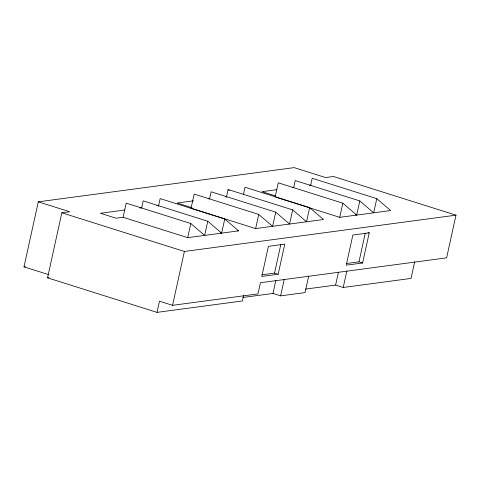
<?xml version="1.0" encoding="UTF-8"?>
<svg xmlns="http://www.w3.org/2000/svg" width="480" height="480" viewBox="0 0 480 480"><rect width="100%" height="100%" fill="white"/><g stroke="black" fill="none" stroke-linecap="round" stroke-linejoin="round"><path stroke-width="0.72" d="M243.498 194.328L245.046 187.254L309.63 207.63L323.49 219.51L255.642 228.582L191.058 208.206L194.166 194.058L258.75 214.434L272.61 226.314L275.718 212.166L211.14 191.79L209.58 198.864M309.63 207.63L306.534 221.778L292.692 209.898L228.108 189.516L226.398 197.298M48.996 274.746L24 266.862L38.298 201.828L294.144 167.628L325.566 177.546L333.444 176.49L456 215.16L446.616 257.838L260.418 282.726L257.958 293.904L172.56 305.322L159.474 301.194L157.02 312.372L47.544 277.83L61.842 212.796L69.72 211.746L38.298 201.828M124.914 209.988L100.428 213.264L116.142 218.22L123.108 217.29L126.216 203.136L190.8 223.518L204.66 235.398L207.768 221.25L143.19 200.868L141.63 207.942M158.448 206.382L160.158 198.6L224.742 218.982L238.602 230.862L187.692 237.666L123.108 217.29M172.56 305.322L184.398 251.466L456 215.16M187.692 237.666L190.8 223.518M220.212 232.68L221.628 233.13L224.742 218.982M255.642 228.582L258.75 214.434M243.648 295.368L242.418 300.954L157.02 312.372M275.142 196.962L278.256 182.814L342.84 203.196L356.694 215.076L359.808 200.928L295.224 180.546L293.67 187.62M261.726 274.83L274.524 273.12L280.836 244.434M242.886 297.474L272.988 293.448L275.844 280.47M278.154 274.266L284.778 244.14L268.422 246.33L261.798 276.45L278.154 274.266L274.524 273.12M292.692 209.898L289.578 224.046L275.718 212.166M272.988 293.448L280.62 295.86L284.262 279.27M310.638 185.352L312.192 178.278L376.776 198.654L390.636 210.534L339.726 217.344L275.856 197.19M308.706 276.006L305.058 292.59L280.62 295.86M339.726 217.344L342.84 203.196M305.508 289.104L335.61 285.078L338.466 272.1M335.61 285.078L343.218 287.478L346.866 270.894M346.164 263.544L358.968 261.834L365.274 233.142M369.222 232.854L352.86 235.044L346.236 265.164L362.598 262.98L369.222 232.854L368.01 232.47M376.776 198.654L373.668 212.808L359.808 200.928M414.678 261.828L411.03 278.418L343.218 287.478M139.758 208.002L141.984 207.708M156.822 205.722L158.304 205.524M193.452 200.826L177.12 203.01L191.4 207.516M208.302 198.84L209.784 198.642M225.378 196.56L226.86 196.362M276.852 189.678L262.008 191.664L275.58 195.942M292.434 187.596L293.916 187.398M309.498 185.316L310.98 185.118M191.058 208.206L192.24 208.044M24 266.862L25.476 266.664M47.544 277.83L48.978 277.638M355.278 214.626L356.694 215.076M358.968 261.834L362.598 262.98M237.18 230.412L238.602 230.862M61.842 212.796L184.398 251.466M207.768 221.25L221.628 233.13M228.108 189.516L229.218 190.47"/></g></svg>
